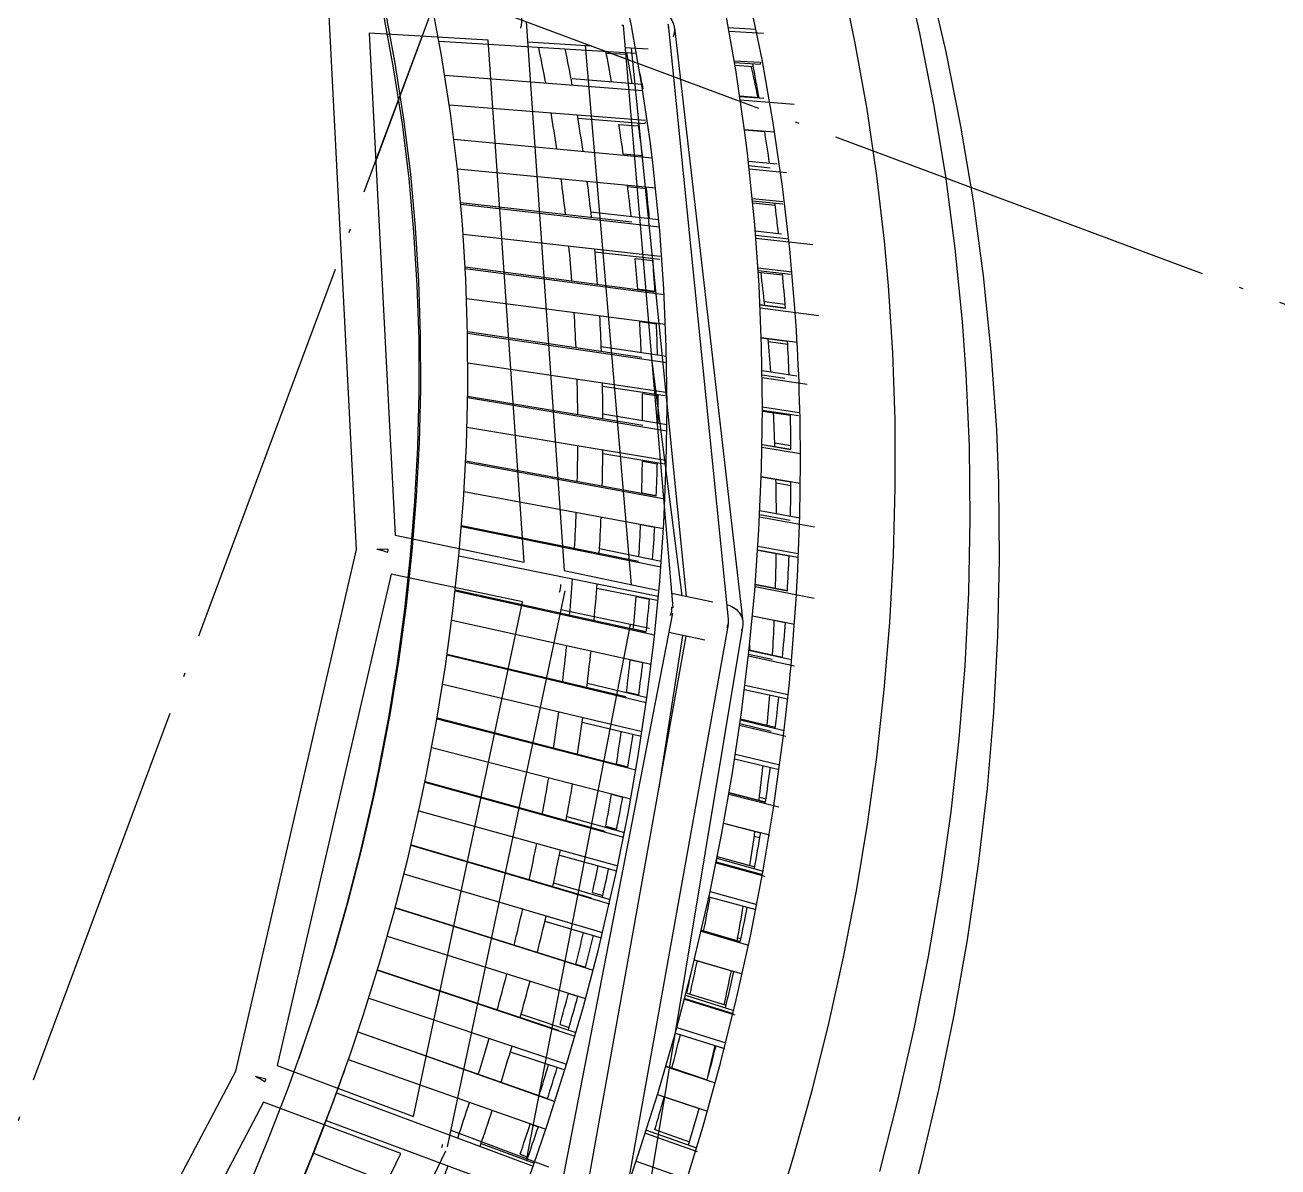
# Model space of a CAD drawing. Header units: millimetres. Extents: x 600121811 to 600690586, y 3472921280 to 3473279938.
# Drawn here: x 600394093 to 600400494, y 3473070013 to 3473075845 of the extents above; entities that cross this region are included whole.
import ezdxf

# ---------------------------------------------------------------- set-up
doc = ezdxf.new("R2010")
doc.units = ezdxf.units.MM
doc.header["$LTSCALE"] = 1000
doc.linetypes.add('AX-MALL-GIRD-200$0$DOTE', pattern=[2.42, 2, -0.2, 0.02, -0.2])
for name, color, linetype in [('AX-MALL-GIRD-200$0$A-Grid', 222, 'AX-MALL-GIRD-200$0$DOTE'), ('AX-MALL-GJ-200$0$A-Anno-Note', 241, 'CONTINUOUS'), ('AX-MALL-WALL-GJ$0$A-Detl-Patt', 8, 'CONTINUOUS'), ('AX-MALL-WALL-GJ$0$A-SEE', 254, 'CONTINUOUS'), ('AX-MALL-WALL-GJ$0$A-Wall-Fnsh', 152, 'CONTINUOUS'), ('AX-MALL-WALL-GJ$0$主梁', 30, 'CONTINUOUS')]:
    doc.layers.add(name, color=color, linetype=linetype)
doc.layers.add('AX-MALL-WALL-GJ$0$M-AUX-TO-ARCH', color=1, linetype='CONTINUOUS', plot=False)

# ---------------------------------------------------------------- blocks, each defined once
blk = doc.blocks.new('AX-MALL-GIRD-200')
at = {"layer": 'AX-MALL-GIRD-200$0$A-Grid'}
for p, q in [((600425246.2, 3473153968.8), (600386516.6, 3473050005.1)), ((600221348.7, 3473141169.5), (600579244.7, 3473007842.7))]:
    blk.add_line(p, q, dxfattribs=at)
blk = doc.blocks.new('AX-MALL-WALL-GJ$0$A$C5469763B')
at = {"layer": 'AX-MALL-WALL-GJ$0$A-Detl-Patt'}
for points in [[(-236483.9, 2426, 0.055992), (-115679.2, 1194.4, -0.091487), (-108806.4, 637.9, 0.199165), (-91862.7, 2851.9, -0.091487), (-85363.6, 5155.6, 0.010002), (-64059.8, 8992.3, -0.645417), (-62996.9, 7511.9), (-63092.4, 7346.4)], [(-236398.5, 2314.7, 0.055947), (-115669.1, 1094.9, -0.091487), (-108832.4, 541.4, 0.199165), (-91812.8, 2765.2, -0.091487), (-85347.9, 5056.8, 0.010002), (-64040.2, 8894.3, -0.645417), (-63083.5, 7561.9), (-63129, 7483.1), (-63042.4, 7433.1)], [(-236355.3, 2259.1, 0.055924), (-115664, 1045.2, -0.091487), (-108845.4, 493.1, 0.199165), (-91787.8, 2721.9, -0.091487), (-85340, 5007.4, 0.010002), (-64030.3, 8845.2, -0.645417), (-63126.8, 7586.9), (-63197.3, 7464.7), (-63067.4, 7389.7)], [(-236312.2, 2203.4, 0.055901), (-115658.9, 995.4, -0.091487), (-108858.4, 444.8, 0.199165), (-91762.8, 2678.6, -0.091487), (-85332.1, 4958.1, 0.010002), (-64020.5, 8796.2, -0.645417), (-63170.1, 7611.9), (-63265.6, 7446.4)]]:
    blk.add_lwpolyline(points, format="xyb", dxfattribs=at)
blk = doc.blocks.new('AX-MALL-WALL-GJ$0$fewrgerhgrhtrh')
at = {"layer": 'AX-MALL-WALL-GJ$0$主梁'}
for p, q in [((18638, 8282.6), (19977.8, 5558.9)), ((18665.5, 8292.6), (20051.8, 5571.4)), ((18409.5, 8212), (18410.9, 8212.4)), ((18410.9, 8212.4), (18411.6, 8212.5)), ((18411.6, 8212.5), (18412.2, 8212.6)), ((18412.2, 8212.6), (18412.7, 8212.8)), ((18412.7, 8212.8), (18413.2, 8212.8)), ((18413.2, 8212.8), (18413.7, 8212.9)), ((18413.7, 8212.9), (18413.9, 8212.9)), ((18413.9, 8212.9), (18414.1, 8212.9)), ((18414.1, 8212.9), (18414.3, 8213)), ((18414.3, 8213), (18414.5, 8213)), ((18414.5, 8213), (18414.6, 8213)), ((18414.6, 8213), (18414.8, 8213)), ((18414.8, 8213), (18414.9, 8213)), ((18414.9, 8213), (18414.9, 8212.9)), ((18414.9, 8212.9), (18415, 8212.9)), ((18415, 8212.9), (18415.1, 8212.9)), ((18415.1, 8212.9), (18415.1, 8212.9)), ((18415.1, 8212.9), (18415.2, 8212.9)), ((18415.2, 8212.9), (18415.3, 8212.9)), ((18415.3, 8212.9), (18415.3, 8212.9)), ((18415.3, 8212.9), (18415.4, 8212.9)), ((18415.4, 8212.9), (18415.4, 8212.9)), ((18415.4, 8212.9), (18415.5, 8212.9)), ((18415.5, 8212.9), (18415.5, 8212.9)), ((18415.5, 8212.9), (18415.5, 8212.8)), ((18415.5, 8212.8), (18415.5, 8212.8)), ((18415.5, 8212.8), (18415.5, 8212.8)), ((18415.5, 8212.8), (18415.6, 8212.8)), ((18415.6, 8212.8), (18415.6, 8212.8)), ((18415.6, 8212.8), (18415.6, 8212.8)), ((18415.6, 8212.8), (18415.6, 8212.8)), ((18415.6, 8212.8), (18415.6, 8212.8)), ((18415.6, 8212.8), (18415.7, 8212.8)), ((18415.7, 8212.8), (18415.7, 8212.8)), ((18415.7, 8212.8), (18415.7, 8212.7)), ((18415.7, 8212.7), (18415.7, 8212.7)), ((18415.7, 8212.7), (18415.7, 8212.7)), ((18415.7, 8212.7), (18415.7, 8212.7)), ((18415.7, 8212.7), (18415.8, 8212.7)), ((18415.8, 8212.7), (18415.8, 8212.7)), ((18415.8, 8212.7), (18415.8, 8212.7)), ((18415.8, 8212.7), (18415.8, 8212.7)), ((18415.8, 8212.7), (18415.8, 8212.7)), ((18415.8, 8212.7), (18415.8, 8212.7)), ((18415.8, 8212.7), (18415.8, 8212.6)), ((18415.8, 8212.6), (18415.8, 8212.6)), ((18415.8, 8212.6), (18415.8, 8212.6)), ((18415.8, 8212.6), (18415.8, 8212.6)), ((18415.8, 8212.6), (18415.8, 8212.6)), ((18415.8, 8212.6), (18415.8, 8212.6)), ((18415.8, 8212.6), (18415.8, 8212.6)), ((18415.8, 8212.6), (18415.8, 8212.6)), ((18415.8, 8212.6), (18415.8, 8212.6)), ((18415.8, 8212.6), (18415.9, 8212.6)), ((18415.9, 8212.6), (18415.9, 8212.6)), ((18415.9, 8212.6), (18415.9, 8212.6)), ((18415.9, 8212.6), (18415.9, 8212.6)), ((18415.9, 8212.6), (18415.9, 8212.6)), ((18415.9, 8212.6), (18415.9, 8212.5)), ((18415.9, 8212.5), (19692.5, 5514.4)), ((18577.8, 8142.9), (18465.2, 8108.2)), ((19738, 5593.3), (18496.2, 8117.8)), ((17944.3, 8058.2), (19105.4, 5497.9)), ((18303, 8058.2), (17988.3, 7961.1)), ((19454.2, 5550.5), (18272.2, 8048.7)), ((17795.6, 7901.7), (17214.2, 7722.3)), ((18899.8, 5466.9), (17795.6, 7901.7)), ((17473, 7802.2), (17473, 7123.8)), ((18074.2, 5229.2), (16990.9, 7734.9)), ((17214.2, 7722.3), (18232.8, 5366.4)), ((19714.8, 5589.8), (19134.9, 6692.9)), ((19105.4, 5497.9), (19587.2, 5570.5)), ((19660.7, 5581.6), (19873.2, 5613.7)), ((19945.6, 5624.5), (19947.8, 5624.9)), ((19945.6, 5624.6), (19947.8, 5624.9)), ((19685.2, 5513.6), (19686.8, 5514.1)), ((19686.8, 5514.1), (19688.3, 5514.4)), ((19688.3, 5514.4), (19688.9, 5514.6)), ((19688.9, 5514.6), (19689.5, 5514.7)), ((19689.5, 5514.7), (19690, 5514.7)), ((19690, 5514.7), (19690.2, 5514.8)), ((19690.2, 5514.8), (19690.5, 5514.8)), ((19690.5, 5514.8), (19690.7, 5514.8)), ((19690.7, 5514.8), (19690.9, 5514.8)), ((19690.9, 5514.8), (19691.1, 5514.8)), ((19691.1, 5514.8), (19691.3, 5514.8)), ((19691.3, 5514.8), (19691.4, 5514.8)), ((19691.4, 5514.8), (19691.4, 5514.8)), ((19691.4, 5514.8), (19691.5, 5514.8)), ((19691.5, 5514.8), (19691.6, 5514.8)), ((19691.6, 5514.8), (19691.7, 5514.8)), ((19691.7, 5514.8), (19691.7, 5514.8)), ((19691.7, 5514.8), (19691.8, 5514.8)), ((19691.8, 5514.8), (19691.9, 5514.8)), ((19691.9, 5514.8), (19691.9, 5514.8)), ((19691.9, 5514.8), (19692, 5514.8)), ((19692, 5514.8), (19692, 5514.8)), ((19692, 5514.8), (19692, 5514.8)), ((19692, 5514.8), (19692.1, 5514.7)), ((19692.1, 5514.7), (19692.1, 5514.7)), ((19692.1, 5514.7), (19692.1, 5514.7)), ((19692.1, 5514.7), (19692.2, 5514.7)), ((19692.2, 5514.7), (19692.2, 5514.7)), ((19692.2, 5514.7), (19692.2, 5514.7)), ((19692.2, 5514.7), (19692.2, 5514.7)), ((19692.2, 5514.7), (19692.2, 5514.7)), ((19692.2, 5514.7), (19692.3, 5514.7)), ((19692.3, 5514.7), (19692.3, 5514.7)), ((19692.3, 5514.7), (19692.3, 5514.6)), ((19692.3, 5514.6), (19692.3, 5514.6)), ((19692.3, 5514.6), (19692.3, 5514.6)), ((19692.3, 5514.6), (19692.4, 5514.6)), ((19692.4, 5514.6), (19692.4, 5514.6)), ((19692.4, 5514.6), (19692.4, 5514.6)), ((19692.4, 5514.6), (19692.4, 5514.6)), ((19692.4, 5514.6), (19692.4, 5514.6)), ((19692.4, 5514.6), (19692.4, 5514.6)), ((19692.4, 5514.6), (19692.4, 5514.6)), ((19692.4, 5514.6), (19692.4, 5514.6)), ((19692.4, 5514.6), (19692.4, 5514.5)), ((19692.4, 5514.5), (19692.4, 5514.5)), ((19692.4, 5514.5), (19692.4, 5514.5)), ((19692.4, 5514.5), (19692.4, 5514.5)), ((19692.4, 5514.5), (19692.5, 5514.5)), ((19692.5, 5514.5), (19692.5, 5514.5)), ((19692.5, 5514.5), (19692.5, 5514.5)), ((19692.5, 5514.5), (19692.5, 5514.5)), ((19692.5, 5514.5), (19692.5, 5514.5)), ((19692.5, 5514.5), (19692.5, 5514.5)), ((19692.5, 5514.5), (19692.5, 5514.5)), ((19692.5, 5514.5), (19692.5, 5514.5)), ((19692.5, 5514.5), (19692.5, 5514.5)), ((19692.5, 5514.5), (19692.5, 5514.5)), ((19692.5, 5514.5), (19692.5, 5514.4)), ((19986.5, 5532.6), (20530, 2535)), ((20060.9, 5545), (20644.2, 2536.1)), ((18232.8, 5366.4), (18899.8, 5466.9)), ((19700.8, 5488.1), (20192.9, 2533.5)), ((19144.4, 5402.5), (19573.1, 2531.9)), ((19903, 5415.9), (19717.4, 5387.9)), ((19947.3, 4627.9), (19789.8, 5398.8)), ((20311.9, 2617.1), (19807, 5401.4)), ((19617, 5372.8), (19159.2, 5303.8)), ((19976.2, 2617.1), (19519.7, 5358.1)), ((18961.4, 5274), (18283.4, 5171.8)), ((19358.1, 2617.1), (18961.4, 5274)), ((18426.7, 2517.1), (18074.2, 5229.2)), ((18283.4, 5171.8), (18615.4, 2617.1)), ((18615.4, 2617.1), (19358.1, 2617.1)), ((19560.4, 2617.1), (20094.2, 2617.1)), ((18125.1, 196.8), (18426.7, 2517.1)), ((19573.7, 2507.3), (19297.4, -290.4)), ((19547.7, 2517.1), (19547.7, 2516.1)), ((18615.4, 2417.1), (18283.3, -137.5)), ((19363.8, 2417.1), (18615.4, 2417.1)), ((19099.3, -260.5), (19363.8, 2417.1))]:
    blk.add_line(p, q, dxfattribs=at)
at = {"layer": 'AX-MALL-WALL-GJ$0$主梁', "extrusion": (0, 0, -1)}
for centre, radius, start, end in [((-18576.7, 8247.3), 99.9, 98.30048, 179.86345), ((-18547.7, 8238.3), 100.3, 141.96486, 153.64765), ((-18637.6, 8282.3), 0.535, 83.00573, 141.54892), ((-17800.8, 8007.9), 128.8, 148.91904, 175.97483), ((-19962.8, 5525.6), 100.5, 81.41906, 89.94414), ((-19963, 5526), 100, 89.8341, 179.91263), ((-19586.8, 5469.3), 107.9, 155.76902, 179.32948), ((-19977.1, 5558), 1.12, 68.91989, 128.40788), ((-19886.2, 5514.5), 101, 153.78517, 179.88129), ((-19976.7, 5558.9), 1.12, 179.33251, 238.78246), ((-19985.4, 5531.9), 1.26, 87.3832, 147.73917), ((-18988.5, 5379.2), 132.6, 160.09473, 177.84768), ((-18504.7, 4493.5), 841.8, 66.68594, 70.6076), ((-18276.4, 4467.1), 806.2, 82.52792, 86.63026), ((-18632.5, 1726.9), 807.5, 82.52994, 86.61042), ((-18424.3, 1709.6), 824.5, 97.19272, 101.27497), ((-19412.6, 2517.2), 135.1, 172.78171, 180.01396)]:
    blk.add_arc(centre, radius, start, end, dxfattribs=at)
at = {"layer": 'AX-MALL-WALL-GJ$0$主梁'}
for centre, radius, start, end in [((18067.4, 5240.6), 164.6, 10.99297, 16.55798), ((18414.3, 2517.1), 171.2, 359.99172, 5.3175)]:
    blk.add_arc(centre, radius, start, end, dxfattribs=at)
blk = doc.blocks.new('AX-MALL-WALL-GJ$0$edhtrhrtjy')
at = {"layer": 'AX-MALL-WALL-GJ$0$A-Wall-Fnsh'}
for p, q in [((19851.1, 8746.1), (19648, 9055.8)), ((19794.7, 9024.5), (20007.5, 8702.9)), ((19559.3, 8583.5), (19377.3, 8872.6)), ((20045, 8430), (19851.1, 8746.1)), ((20007.5, 8702.9), (20210.7, 8374.6)), ((19142.1, 8338.3), (18967.6, 8615.4)), ((19733.2, 8288.5), (19559.3, 8583.5)), ((18457.4, 8266.7), (18300.3, 8517.2)), ((19034, 8242.9), (18876.7, 8510.6)), ((18923.9, 8432), (19058.5, 8473.2)), ((18933.7, 8415.7), (19101.7, 8467.1)), ((20229.5, 8107.5), (20045, 8430)), ((19010.8, 8283.6), (19139.4, 8322.9)), ((19139.4, 8322.9), (19141.8, 8314)), ((19308.5, 8055.8), (19142.1, 8338.3)), ((20210.7, 8374.6), (20403.9, 8039.5)), ((18607.6, 8011.1), (18457.4, 8266.7)), ((19015.5, 8275.4), (19141.8, 8314)), ((19022.5, 8263.1), (19112.2, 8290.6)), ((19898.6, 7987.5), (19733.2, 8288.5)), ((19183.9, 7970), (19034, 8242.9)), ((17563.1, 7850.1), (18525.7, 8144.4)), ((19100.3, 8124.6), (19195.2, 8151.8)), ((19101.3, 8122.7), (19220.4, 8156.9)), ((19109.9, 8107), (19374.7, 8182.9)), ((18384.4, 8092.1), (18486.6, 8123.4)), ((18410.3, 8100), (18500.4, 8100)), ((20404.2, 7778.5), (20229.5, 8107.5)), ((17600.3, 7786.6), (17456.3, 8025.9)), ((18266.6, 7908.5), (18610, 8006.9)), ((18750.6, 7750.8), (18607.6, 8011.1)), ((19182.4, 7972.8), (19331.3, 8015.5)), ((19286, 7994.4), (19281.8, 8001.3)), ((19466.8, 7767.8), (19308.5, 8055.8)), ((20403.9, 8039.5), (20586.7, 7697.7)), ((17651.1, 7698.3), (18626.4, 7978)), ((19183.4, 7970.9), (19282.9, 7999.5)), ((19239.1, 7864.5), (19183.9, 7970)), ((20051.4, 7688.2), (19898.6, 7987.5)), ((17392.6, 7667), (17252.3, 7900.1)), ((17393, 7642.9), (17252.6, 7876)), ((17726, 7563.7), (18691.5, 7840.6)), ((18365.5, 7729.4), (18695.4, 7824)), ((18693.4, 7832.6), (18695.4, 7824)), ((19401.2, 7536.2), (19239.1, 7864.5)), ((19257.9, 7827.9), (19401.3, 7866.3)), ((19268.3, 7807.5), (19373.9, 7835.8)), ((19275.8, 7792.6), (19461.2, 7842.2)), ((17745.9, 7527), (17600.3, 7786.6)), ((18572.2, 7772.7), (18669.5, 7800.7)), ((18803.2, 7650.2), (18750.6, 7750.8)), ((19613, 7481.5), (19466.8, 7767.8)), ((20568.8, 7442.8), (20404.2, 7778.5)), ((19343.5, 7656.3), (19495.2, 7697)), ((19348.8, 7645.4), (19497.9, 7685.4)), ((20150.7, 7480.8), (20051.4, 7688.2)), ((20586.7, 7697.7), (20758.8, 7349.1)), ((17534.4, 7414.1), (17392.6, 7667)), ((17534.7, 7390), (17393, 7642.9)), ((17808.7, 7408.4), (18792, 7671.9)), ((18645.4, 7640.6), (18741.1, 7666.3)), ((18957.9, 7337.1), (18803.2, 7650.2)), ((19353.5, 7635.9), (19464.5, 7665.6)), ((17879.1, 7270.4), (17745.9, 7527)), ((17878.4, 7271.8), (18861.6, 7535.2)), ((18725.3, 7490.7), (18818.3, 7515.6)), ((19530.6, 7251.8), (19401.2, 7536.2)), ((19416, 7507.3), (19407.4, 7523.1)), ((19415, 7507.1), (19546.3, 7539.8)), ((19424.4, 7486.8), (19590, 7528)), ((19431, 7472.6), (19715.7, 7543.6)), ((19751.6, 7188.3), (19613, 7481.5)), ((20290.2, 7169.2), (20150.7, 7480.8)), ((20680.1, 7198.7), (20568.8, 7442.8)), ((17664.2, 7164.1), (17534.4, 7414.1)), ((17664.5, 7140), (17534.7, 7390)), ((18594.6, 7304.1), (18933.4, 7388.5)), ((19494, 7334.5), (19663.7, 7376.9)), ((19499.5, 7322.2), (19660.2, 7362.3)), ((17953.9, 7117.1), (18807.3, 7329.9)), ((17957.8, 7108.8), (18948.9, 7355.9)), ((19081.4, 7065.6), (18957.9, 7337.1)), ((19503.1, 7314.1), (19624.8, 7344.5)), ((20758.8, 7349.1), (20923.9, 6984.2)), ((18000.8, 7017.1), (17879.1, 7270.4)), ((19651.5, 6964.2), (19530.6, 7251.8)), ((18022.2, 6970.6), (19005, 7215.6)), ((18685, 7120.8), (19007.9, 7201.3)), ((18890.1, 7159.8), (18978.2, 7181.8)), ((19569.2, 7162.6), (19696.3, 7191.9)), ((19569.9, 7160.9), (19697.1, 7190.3)), ((19575.5, 7147.6), (19869.8, 7215.5)), ((19584.8, 7184.7), (19688.6, 7208.7)), ((20421.6, 6850.2), (20290.2, 7169.2)), ((20823.8, 6859), (20680.1, 7198.7)), ((17782.8, 6917.3), (17664.2, 7164.1)), ((17783.1, 6893.2), (17664.5, 7140)), ((19196.9, 6790.8), (19081.4, 7065.6)), ((19633.8, 7007.8), (19813.6, 7049.3)), ((18115.1, 6759.9), (18000.8, 7017.1)), ((18090.7, 6816.6), (19043.2, 7036.5)), ((18094, 6808.8), (19092.8, 7039.4)), ((18955.6, 7019.1), (19042.1, 7039.1)), ((19634.5, 7006.2), (19766.1, 7036.5)), ((19675, 7000.3), (19772.1, 7022.7)), ((20923.9, 6984.2), (21029.7, 6731.2)), ((17894.2, 6666.6), (17782.8, 6917.3)), ((19764.4, 6673), (19651.5, 6964.2)), ((17894.5, 6642.4), (17783.1, 6893.2)), ((18153.4, 6668.8), (19152.3, 6899.4)), ((19023.5, 6866.9), (19107.6, 6886.3)), ((19696.8, 6850.4), (19871.8, 6887.6)), ((19704.6, 6830.4), (19819.1, 6854.7)), ((19709.4, 6817.9), (19936.9, 6866.3)), ((20543.3, 6527.3), (20421.6, 6850.2)), ((20958.6, 6509.7), (20823.8, 6859)), ((19304.8, 6512.4), (19196.9, 6790.8)), ((18221.9, 6499.1), (18115.1, 6759.9)), ((18883.9, 6679.1), (19213.6, 6749.2)), ((21029.7, 6731.2), (21169.9, 6367)), ((17998.4, 6412.2), (17894.2, 6666.6)), ((18217, 6511.6), (19095.2, 6698.3)), ((18219.9, 6504.3), (19225.9, 6718.2)), ((19763.1, 6676.6), (19948.7, 6716)), ((19869.1, 6378.9), (19764.4, 6673)), ((19768.7, 6661.3), (19951.8, 6700.2)), ((19770.5, 6656.5), (19912.6, 6686.7)), ((17998.7, 6388), (17894.5, 6642.4)), ((18274.3, 6362.7), (19274.8, 6575.4)), ((18960.8, 6491.1), (19277.9, 6558.5)), ((19164.7, 6526.2), (19244.4, 6543.2)), ((19887, 6526.4), (19968.9, 6542.3)), ((18321.4, 6235), (18221.9, 6499.1)), ((19404.9, 6231.1), (19304.8, 6512.4)), ((19828.1, 6497), (19975.3, 6525.6)), ((19828.7, 6495.6), (19975.8, 6524.2)), ((19832.7, 6484), (20027.9, 6521.9)), ((20655.5, 6200.9), (20543.3, 6527.3)), ((21082.4, 6156.5), (20958.6, 6509.7)), ((18095.4, 6154.4), (17998.4, 6412.2)), ((19012.1, 6359.4), (19337.7, 6422.7)), ((18095.8, 6130.2), (17998.7, 6388)), ((18333, 6202.4), (19222.8, 6375.4)), ((18335.4, 6195.7), (19348.5, 6392.6)), ((19965.6, 6082.1), (19869.1, 6378.9)), ((19881.8, 6341.2), (20080.3, 6379.8)), ((19882.3, 6339.8), (20033.4, 6369.2)), ((19963.8, 6337.6), (20039.6, 6352.3)), ((21169.9, 6367), (21298, 5998.9)), ((18413.4, 5967.7), (18321.4, 6235)), ((18385, 6052.7), (19393.9, 6248.8)), ((19082.4, 6169.5), (19397, 6230.6)), ((19285.9, 6202.8), (19361.7, 6217.5)), ((19497.4, 5946.8), (19404.9, 6231.1)), ((19935.9, 6176.4), (20139.4, 6212.3)), ((18185.3, 5893.4), (18095.4, 6154.4)), ((19942.1, 6156.8), (20098.7, 6184.4)), ((19945.5, 6146.2), (20225.5, 6195.6)), ((20758.2, 5871.6), (20655.5, 6200.9)), ((21195.2, 5799.5), (21082.4, 6156.5)), ((18185.7, 5869.2), (18095.8, 6130.2)), ((20054.1, 5782.7), (19965.6, 6082.1)), ((18438.8, 5889.5), (19413.8, 6061.5)), ((18440.7, 5883.3), (19460.6, 6063.2)), ((19338.9, 6050.5), (19413.1, 6063.5)), ((19990.1, 6002.2), (20196.4, 6038.5)), ((19995.6, 5983.9), (20199.6, 6019.8)), ((18498.1, 5697.4), (18413.4, 5967.7)), ((19996, 5982.5), (20156.8, 6010.9)), ((21298, 5998.9), (21414.3, 5626.8)), ((18268.1, 5629.4), (18185.3, 5893.4)), ((18485.6, 5739.1), (19506, 5919)), ((19389.8, 5896.3), (19462.2, 5909.1)), ((19582.2, 5660), (19497.4, 5946.8)), ((18268.4, 5605.1), (18185.7, 5869.2)), ((20044.7, 5815.8), (20210.3, 5842)), ((20045.1, 5814.6), (20210.7, 5840.8)), ((20047.8, 5804.9), (20352.6, 5853.2)), ((20851.5, 5539.4), (20758.2, 5871.6)), ((20134.6, 5481.1), (20054.1, 5782.7)), ((21297.1, 5439.3), (21195.2, 5799.5)), ((18575.5, 5424.3), (18498.1, 5697.4)), ((18534.3, 5573.3), (19445.7, 5717.7)), ((18535.9, 5567.7), (19562.2, 5730.2)), ((19236, 5707.9), (19554, 5758.3)), ((19659.4, 5370.8), (19582.2, 5660)), ((20088, 5659.7), (20303.8, 5693.9)), ((20088.3, 5658.5), (20257.5, 5685.3)), ((18343.7, 5362.6), (18268.1, 5629.4)), ((18344.1, 5338.4), (18268.4, 5605.1)), ((18576.1, 5422.3), (19600.9, 5584.6)), ((21414.3, 5626.8), (21518.9, 5251.2)), ((19293.4, 5514.5), (19604, 5563.7)), ((19496.6, 5544.6), (19565.2, 5555.5)), ((20125.3, 5517.5), (20134.8, 5488.4)), ((20132.2, 5490.6), (20306, 5515)), ((20132.8, 5488.1), (20353.3, 5519.1)), ((20935.5, 5204.7), (20851.5, 5539.4)), ((20207.2, 5177.1), (20134.6, 5481.1)), ((20137.6, 5469.2), (20260.3, 5486.4)), ((20139.8, 5460.5), (20379, 5494.1)), ((18645.5, 5149.1), (18575.5, 5424.3)), ((18619.8, 5254.1), (19608.3, 5393)), ((18621, 5249), (19653.4, 5394.1)), ((19540.8, 5385.3), (19607.9, 5394.7)), ((21388.4, 5076.1), (21297.1, 5439.3)), ((18412.1, 5093.6), (18343.7, 5362.6)), ((18412.5, 5069.3), (18344.1, 5338.4)), ((19729, 5079.2), (19659.4, 5370.8)), ((20175.5, 5314.3), (20399.5, 5345.8)), ((20180.6, 5292.9), (20404.3, 5324.3)), ((21518.9, 5251.2), (21612, 4872.6)), ((18656.6, 5102.6), (19689.7, 5247.8)), ((19581.2, 5230.8), (19646.6, 5240)), ((21010.3, 4867.4), (20935.5, 5204.7)), ((18708.3, 4871.5), (18645.5, 5149.1)), ((20271.9, 4871.5), (20207.2, 5177.1)), ((20214.7, 5144), (20396.8, 5166.4)), ((20215.6, 5139.5), (20444.1, 5167.6)), ((20219.7, 5121), (20382.9, 5141)), ((20221.4, 5113.4), (20462.4, 5142.9)), ((20531.9, 4776.8), (20450.4, 5141.5)), ((18473.4, 4822.2), (18412.1, 5093.6)), ((18473.8, 4797.9), (18412.5, 5069.3)), ((19417.5, 5042.7), (19728.6, 5080.9)), ((19620.8, 5069.9), (19684.8, 5077.8)), ((19791.1, 4785.8), (19729, 5079.2)), ((21469, 4710.3), (21388.4, 5076.1)), ((18695.2, 4932.2), (19626.4, 5046.6)), ((18696.2, 4927.8), (19734.4, 5055.2)), ((19691.4, 5048.3), (19691.1, 5049.9)), ((20252.8, 4966.3), (20484.6, 4994.8)), ((20257.5, 4943.2), (20489.8, 4971.7)), ((18763.7, 4592), (18708.3, 4871.5)), ((18727.1, 4780.5), (19766.2, 4908.1)), ((19462.5, 4846.8), (19769.8, 4884.5)), ((19723.5, 4901.3), (19723.1, 4902.8)), ((20328.9, 4564), (20271.9, 4871.5)), ((21075.9, 4528.2), (21010.3, 4867.4)), ((21612, 4872.6), (21693.7, 4491.1)), ((18527.6, 4548.8), (18473.4, 4822.2)), ((20444.8, 4803.6), (20478.8, 4807.2)), ((18528, 4524.5), (18473.8, 4797.9)), ((19845.8, 4490.6), (19791.1, 4785.8)), ((20291.4, 4771.2), (20482.2, 4791.3)), ((20291.6, 4770.4), (20482.4, 4790.4)), ((20292.8, 4763.8), (20555.7, 4791.4)), ((20595.1, 4450.4), (20531.9, 4776.8)), ((18760.7, 4608.1), (19761.6, 4713.3)), ((18761.4, 4604.3), (19805.2, 4714)), ((19700.8, 4708.3), (19761.3, 4714.6)), ((21539.2, 4342), (21469, 4710.3)), ((20319.8, 4615.9), (20559.3, 4641.1)), ((20320, 4615.1), (20514, 4635.5)), ((20489.6, 4607.5), (20518.9, 4610.5)), ((18574.6, 4273.9), (18527.6, 4548.8)), ((18811.7, 4311), (18763.7, 4592)), ((18787.8, 4456.3), (19832.6, 4566.1)), ((19731.2, 4554.1), (19790.2, 4560.3)), ((20378, 4255.1), (20328.9, 4564)), ((18575, 4249.6), (18528, 4524.5)), ((19893, 4193.8), (19845.8, 4490.6)), ((21132.5, 4187.1), (21075.9, 4528.2)), ((21693.7, 4491.1), (21764.1, 4107.3)), ((20354.4, 4417.7), (20346, 4461.9)), ((20348.9, 4443.9), (20547.1, 4461.2)), ((20350.3, 4435.3), (20594, 4456.6)), ((20353.1, 4417.6), (20597.2, 4439)), ((20354, 4412.1), (20611.7, 4434.7)), ((20649.6, 4122.1), (20595.1, 4450.4)), ((18816.2, 4282), (19765.5, 4365.1)), ((18816.7, 4278.8), (19865.8, 4370.6)), ((19557.3, 4367), (19862.1, 4393.6)), ((19760.9, 4391.4), (19818.5, 4396.5)), ((19765.5, 4365.1), (19765.3, 4366.2)), ((18833.7, 4165.1), (18811.7, 4311)), ((21599.1, 3971.7), (21539.2, 4342)), ((18596.1, 4131.3), (18574.6, 4273.9)), ((18596.5, 4106.9), (18575, 4249.6)), ((20376.7, 4263.6), (20623.6, 4285.2)), ((20432.4, 3832.6), (20378, 4255.1)), ((20380.6, 4237.3), (20628, 4259)), ((18870.7, 3881.8), (18833.7, 4165.1)), ((18838.7, 4130.2), (19888.8, 4222.1)), ((19590.3, 4169.2), (19892.7, 4195.7)), ((19945.3, 3787.6), (19893, 4193.8)), ((21180.1, 3844.5), (21132.5, 4187.1)), ((18632.4, 3854), (18596.1, 4131.3)), ((18632.8, 3829.6), (18596.5, 4106.9)), ((20695.5, 3792.1), (20649.6, 4122.1)), ((21764.1, 4107.3), (21823.5, 3721.2)), ((19611.9, 4026), (19913.5, 4047.1)), ((19815.8, 4049.2), (19870.4, 4053)), ((20404.5, 4063.1), (20610.9, 4077.6)), ((20405.1, 4058.7), (20656.5, 4076.3)), ((20416.1, 4064.6), (20610.8, 4078.2)), ((20591.3, 4092.4), (20608.5, 4093.6)), ((18862, 3954.4), (19819.8, 4021.3)), ((18862.3, 3951.8), (19916.4, 4025.5)), ((21648.7, 3599.5), (21599.1, 3971.7)), ((20423.6, 3909.7), (20677.7, 3927.5)), ((20439.7, 3910.2), (20633.1, 3923.7)), ((18661.5, 3575.7), (18632.4, 3854)), ((18900.5, 3597.4), (18870.7, 3881.8)), ((18879.8, 3802.7), (19935.1, 3876.4)), ((19638.9, 3827.6), (19938.3, 3848.6)), ((19840.6, 3868.9), (19840.5, 3869.8)), ((21218.8, 3500.5), (21180.1, 3844.5)), ((18661.9, 3551.3), (18632.8, 3829.6)), ((19975, 3488.1), (19945.3, 3787.6)), ((20463.3, 3521.1), (20432.4, 3832.6)), ((20732.8, 3460.6), (20695.5, 3792.1)), ((20444.1, 3723.8), (20702.2, 3737.3)), ((20445.8, 3707.2), (20704.2, 3720.8)), ((20446.1, 3703.9), (20715.1, 3718)), ((20446.6, 3736.9), (20656.1, 3747.9)), ((21823.5, 3721.2), (21871.9, 3333.5)), ((18897.9, 3625.4), (19915.3, 3678.7)), ((18898.1, 3623.5), (19956.9, 3678.9)), ((19863.9, 3676.7), (19915.3, 3679.4)), ((18920.8, 3343.6), (18900.5, 3597.4)), ((21688.2, 3226.2), (21648.7, 3599.5)), ((18681.4, 3327.3), (18661.5, 3575.7)), ((18681.8, 3302.9), (18661.9, 3551.3)), ((18911.1, 3473.9), (19971.3, 3529.5)), ((19880.3, 3524), (19930.2, 3526.7)), ((20460.4, 3554.4), (20721.6, 3568.1)), ((20463, 3524.9), (20724.8, 3538.6)), ((20486.5, 3209), (20463.3, 3521.1)), ((19997.3, 3187.9), (19975, 3488.1)), ((20761.5, 3128), (20732.8, 3460.6)), ((21248.7, 3155.5), (21218.8, 3500.5)), ((18936.8, 3057.8), (18920.8, 3343.6)), ((18924, 3295.5), (19898.2, 3329.5)), ((18924.1, 3294.2), (19987.6, 3331.3)), ((19690.8, 3339.6), (19986.2, 3349.9)), ((19895.6, 3360.3), (19944.2, 3362)), ((19898.2, 3329.5), (19898.2, 3330)), ((20476.9, 3350.2), (20698.3, 3357.9)), ((20477.1, 3347.9), (20742.6, 3357.2)), ((20508.8, 3351.6), (20698.3, 3358.2)), ((20608, 3352.5), (20608.1, 3352.2)), ((21871.9, 3333.5), (21909.5, 2944.3)), ((18697.1, 3047.5), (18681.4, 3327.3)), ((18697.5, 3023.1), (18681.8, 3302.9)), ((20503, 2869.7), (20486.5, 3209)), ((20487.2, 3198.2), (20755.4, 3207.6)), ((20523.3, 3199.2), (20711.6, 3205.7)), ((18932.8, 3144.4), (19997.7, 3181.6)), ((19706.2, 3140.5), (19999.6, 3150.7)), ((19910, 3178), (19910, 3178.5)), ((20013.2, 2861.4), (19997.3, 3187.9)), ((20514.5, 3198.8), (20514.5, 3199.2)), ((21269.3, 2818.9), (21248.7, 3155.5)), ((20781.4, 2803.3), (20761.5, 3128)), ((18705.8, 2757.1), (18697.1, 3047.5)), ((18706.2, 2732.7), (18697.5, 3023.1)), ((18943.7, 2856.5), (18936.8, 3057.8)), ((20497.4, 3007.7), (20769.5, 3012.4)), ((20531.4, 3025.6), (20724.7, 3029)), ((18940.5, 2964.2), (20008.3, 2982.9)), ((18940.5, 2964.9), (19967.9, 2982.8)), ((20498.1, 2991.2), (20777.9, 2996.1)), ((18947.3, 2570.3), (18943.7, 2856.5)), ((18944.7, 2814.3), (20014.2, 2832.9)), ((19929.9, 2831.2), (19974, 2832)), ((20019.1, 2640), (20013.2, 2861.4)), ((20509.2, 2639.6), (20503, 2869.7)), ((20504, 2841.3), (20779.3, 2846.1)), ((20550.1, 2841.9), (20550.1, 2842.1)), ((18707.3, 2570.3), (18705.8, 2757.1)), ((18705.8, 2752.5), (18706.2, 2731.4)), ((18945.8, 2756.5), (18946.2, 2735.4)), ((18947.2, 2633.9), (20019.2, 2633.9)), ((19730, 2649.4), (20018.9, 2649.4)), ((19935.9, 2667.6), (19978.6, 2667.6)), ((20021.1, 2418.5), (20019.1, 2640)), ((18703.7, 2290), (18707.3, 2570.3)), ((18943.7, 2284), (18947.3, 2570.3)), ((18947, 2483.9), (20020.9, 2483.9)), ((18697, 2092.9), (18703.7, 2290)), ((18936.7, 2082.7), (18943.7, 2284)), ((18944.2, 2303.6), (20020.3, 2284.8))]:
    blk.add_line(p, q, dxfattribs=at)
for centre, radius, start, end in [((9409, 2024), 11541.2, 32.04988, 32.86879), ((9692.8, 2564.9), 11023.1, 30.44192, 31.3676), ((9701.7, 2930.7), 10204.9, 29.74196, 30.63704), ((9661.2, 2746.6), 10230.8, 30.66407, 31.54978), ((9645.4, 2748.6), 10042.4, 30.71757, 31.79044), ((9541.7, 2351.8), 10689.5, 31.81037, 32.26626), ((9876.2, 2670.9), 10811.3, 28.65934, 29.54116), ((9614.2, 2712), 9956.7, 31.00567, 32.07505), ((9873.8, 3026.9), 10007.7, 27.57274, 28.57963), ((9834.6, 2859.2), 9823.2, 28.72315, 29.82406), ((9863.4, 2863.7), 9997.1, 28.49818, 29.40954), ((9808.1, 2826.6), 9731.4, 29.00461, 30.10296), ((10044.8, 2761.2), 10620, 26.71819, 27.56174), ((10005.6, 2939.6), 9835.8, 26.66737, 27.60767), ((9851.1, 3016.9), 10032.5, 25.75896, 26.68736), ((9998, 2947.2), 9637.7, 26.71556, 27.81474), ((9978.5, 2919.3), 9537.4, 26.98887, 28.08645), ((10062.3, 2408.6), 10653, 26.53659, 27.43894), ((10096.8, 2788.4), 10561.3, 24.63218, 25.60417), ((9638.4, 2917.2), 10267.3, 23.65347, 24.60829), ((9826.9, 2682.6), 10899.7, 20.62489, 24.40559), ((9924, 2912.7), 9719.2, 24.67496, 25.74382), ((9897.2, 2888.7), 9955.6, 24.49574, 25.4048), ((9952.9, 2908.5), 9565.2, 24.93036, 26.00329), ((10212.1, 2482), 10486.2, 24.67559, 25.60632), ((9908.8, 2704.1), 10767.3, 22.8168, 23.73588), ((9723.2, 2811.3), 10146.1, 22.67034, 23.57616), ((9476.5, 2848), 10443.4, 21.87765, 22.76376), ((9756.7, 2819.2), 9780.7, 22.91889, 23.97498), ((9732.3, 2826.7), 9929.4, 22.68112, 23.73406), ((10191.1, 2474.8), 10508.4, 22.58051, 23.52001), ((9688.7, 2613.8), 11005.2, 20.81282, 21.74776), ((9266.5, 2765.3), 10669.1, 19.99761, 20.78187), ((9539.4, 2729.3), 10015.9, 20.95438, 21.99219), ((9518.9, 2739.3), 10159.9, 20.73329, 21.76873), ((9505.7, 2722.8), 10380.9, 20.73825, 21.49287), ((9398.7, 2521.4), 11357.1, 16.98243, 20.61531), ((9977.4, 2388), 10739, 20.74167, 21.67462), ((9481.4, 2536.8), 11226.4, 19.05838, 19.96801), ((9049.4, 2688.8), 10899.3, 18.02521, 18.92255), ((9322.6, 2648.4), 10247.3, 19.03329, 20.05391), ((9301.4, 2659), 10391.9, 18.82776, 19.84627), ((9283.4, 2641.3), 10617.6, 18.71649, 19.59858), ((9743.8, 2302.1), 10988, 18.74073, 19.66251), ((9257.8, 2461.7), 11462.3, 17.14582, 18.04463), ((9084.6, 2575.8), 10827, 16.99269, 17.87113), ((8869.9, 2632), 11087.6, 16.33955, 17.20261), ((9113.8, 2578.3), 10467.6, 17.15291, 18.15799), ((9088.6, 2588.5), 10616.1, 16.96181, 17.96462), ((8962.2, 2388.1), 11813.5, 13.47774, 16.97526), ((9506.8, 2223.6), 11237.6, 16.99238, 17.89364), ((9041.1, 2396.5), 11688.6, 15.46137, 16.34826), ((8909.3, 2516.4), 10681.2, 15.31275, 16.30342), ((8893.8, 2530.3), 10819.4, 15.13411, 16.12366), ((8880.8, 2515.3), 11039.6, 15.0591, 15.92636), ((8684.2, 2579), 11280.7, 14.44498, 15.30921), ((8826.9, 2339), 11910.4, 13.71005, 14.48381), ((9261.2, 2150.9), 11493.8, 15.18286, 15.96023), ((8678.2, 2455.1), 10920.3, 13.48482, 14.48318), ((8662, 2469.4), 11059, 13.34264, 14.31603), ((8662.8, 2458.3), 11265, 13.40529, 14.25699), ((8478.9, 2527.6), 11492.3, 12.80958, 13.66034), ((8994.8, 2081.2), 11769.1, 13.29511, 14.16565), ((8596, 2284.8), 12147.6, 11.90362, 12.75185), ((8486.1, 2429.1), 11239.5, 11.58129, 12.54406), ((8474.2, 2415.3), 11458.4, 11.53703, 12.37951), ((8315.8, 2492.4), 11659.2, 10.98101, 11.81353), ((8502.1, 2414.1), 11101.2, 11.71638, 12.70023), ((8773.6, 2030.5), 11996.1, 11.67942, 12.52615), ((8407.9, 2246.5), 12339.6, 10.29916, 11.16736), ((8286.7, 2378.1), 11649.6, 9.95238, 10.77207), ((8167.7, 2464.4), 11810, 9.38354, 10.22874), ((8293.4, 2372.1), 11314, 9.98051, 10.94742), ((8282.6, 2388.6), 11447, 9.85201, 10.80214), ((8296.6, 2132.1), 12272.6, 9.05685, 9.88019), ((8495.4, 1975.4), 12279.7, 9.85445, 10.69004), ((8194.4, 2209.3), 12556.3, 8.55686, 9.37667), ((8124, 2343.6), 11485.9, 8.26974, 9.22355), ((8109.7, 2359.9), 11622.3, 8.14732, 9.08765), ((8108.9, 2348.6), 11829.8, 8.26516, 8.94073), ((8008.8, 2439.4), 11970.8, 7.70426, 8.4188), ((8092.1, 2100.7), 12479.4, 7.53819, 8.34015), ((8273.4, 1938.3), 12504.8, 8.31823, 9.13134), ((8016.5, 2183.7), 12736, 6.99613, 7.85523), ((7961.9, 2321), 11649.5, 6.58463, 7.52617), ((7953, 2338.3), 11780.4, 6.46743, 7.39942), ((7948.4, 2326.6), 11991.8, 6.46108, 7.25957), ((7875.8, 2422.6), 12104.8, 5.95618, 6.75113), ((8260.7, 1929.1), 12319.3, 8.43844, 8.85055), ((7804.9, 2311.3), 12136.1, 4.95848, 5.7382), ((7776.7, 2412.8), 12204.5, 4.39714, 5.23969), ((7881.4, 2074.9), 12691.7, 5.76152, 6.56657), ((8013.4, 1902.5), 12767.3, 6.54701, 7.35132), ((7836.1, 2162.9), 12917.6, 5.30782, 6.10316), ((7806.2, 2304), 11806.1, 4.92039, 5.85044), ((7795.9, 2321.6), 11938.4, 4.8083, 5.73203), ((7682.4, 2149.5), 13071.9, 3.78189, 4.63614), ((7692.3, 2294.9), 11920.4, 3.27355, 4.19546), ((7683.3, 2312.9), 12051.4, 3.16579, 4.08472), ((7679.7, 2301.6), 12261.7, 3.17802, 3.95676), ((7676.1, 2405.7), 12305.3, 2.68492, 3.46439), ((7715.8, 2058.9), 12858.2, 4.31236, 5.08909), ((7571.6, 2288.6), 12041.3, 1.64362, 2.55687), ((7568, 2307), 12166.8, 1.53985, 2.45369), ((7573.8, 2296.2), 12367.8, 1.72114, 2.48065), ((7603.7, 2402.9), 12377.8, 1.14099, 1.98766), ((7673.4, 2546.9), 11274.3, 357.08468, 0.95799), ((7490.1, 2286.8), 12122.8, 0.02415, 0.93165)]:
    blk.add_arc(centre, radius, start, end, dxfattribs=at)
blk = doc.blocks.new('AX-MALL-WALL-GJ')
at = {"layer": 'AX-MALL-WALL-GJ$0$A-SEE'}
blk.add_blockref('AX-MALL-GIRD-200', (0, 0), dxfattribs=at)
at = {"layer": 'AX-MALL-WALL-GJ$0$A-Wall-Fnsh', "rotation": 339.5681613092246}
blk.add_blockref('AX-MALL-WALL-GJ$0$edhtrhrtjy', (600377009.6, 3473074537.4), dxfattribs=at)
at = {"layer": 'AX-MALL-WALL-GJ$0$M-AUX-TO-ARCH', "rotation": 339.5681613092246}
blk.add_blockref('AX-MALL-WALL-GJ$0$A$C5469763B', (600557212.3, 3472995454.7), dxfattribs=at)
at = {"layer": 'AX-MALL-WALL-GJ$0$主梁', "rotation": 339.5681613092246}
blk.add_blockref('AX-MALL-WALL-GJ$0$fewrgerhgrhtrh', (600377024.3, 3473074576.6), dxfattribs=at)

msp = doc.modelspace()

# ---------------------------------------------------------------- block references
at = {"layer": 'AX-MALL-GJ-200$0$A-Anno-Note'}
msp.add_blockref('AX-MALL-WALL-GJ', (0, 0), dxfattribs=at)

doc.saveas('drawing.dxf')
